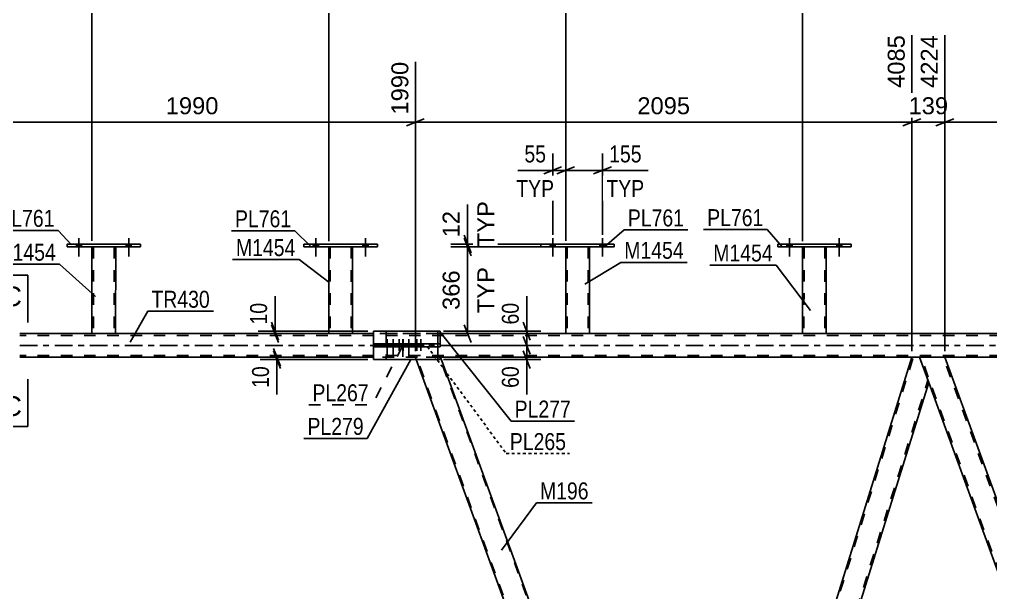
# Model space of a CAD drawing. Header units: millimetres. Extents: x 0 to 841, y 0 to 594.
# Drawn here: x 82.9 to 246.9, y 384.8 to 481.7 of the extents above; entities that cross this region are included whole.
import ezdxf

# ---------------------------------------------------------------- set-up
doc = ezdxf.new("R2010")
doc.units = ezdxf.units.MM
for name, pattern in [('DXK_LINE_DOT2', [3.9198, 1.9599, -1.9599]), ('DXK_LINE_DOT3', [5.9187, 2.979, -0.9799, 0.9799, -0.9799]), ('DXK_LINE_DOT4', [0.9408, 0.4704, -0.4704])]:
    doc.linetypes.add(name, pattern=pattern)
doc.styles.add('Arial', font='ARIAL.TTF', dxfattribs={"height": 0.2})
doc.styles.add('Arial Narrow', font='ARIALN.TTF', dxfattribs={"height": 0.2})

# ---------------------------------------------------------------- blocks, each defined once
blk = doc.blocks.new('Part-317311729-2565 - 2401')
at = {"color": 7, "linetype": 'DXK_LINE_DOT2'}
for p, q in [((144.81, 429), (144.81, 424.2)), ((153.5, 429), (144.81, 429)), ((153.92, 428.6), (153.92, 424.2)), ((144.81, 424.2), (153.92, 424.2))]:
    blk.add_line(p, q, dxfattribs=at)
at = {"color": 2, "linetype": 'Continuous'}
for q in [(153.5, 429), (153.92, 428.6)]:
    blk.add_line((153.92, 429), q, dxfattribs=at)
blk = doc.blocks.new('Bolt-317311729-2441 - 2401')
at = {"linetype": 'Continuous'}
for points in [[(92.48, 443.24), (93.36, 443.24), (93.36, 443.72), (92.48, 443.72)], [(100.88, 443.24), (101.76, 443.24), (101.76, 443.72), (100.88, 443.72)]]:
    blk.add_hatch(color=1, dxfattribs=at).paths.add_polyline_path(points)
at = {"color": 1, "linetype": 'Continuous'}
for p, q in [((92.92, 444.72), (92.92, 441.6)), ((101.32, 444.72), (101.32, 441.6)), ((92.48, 443.72), (92.48, 443.24)), ((93.36, 443.72), (93.36, 443.24)), ((100.88, 443.72), (100.88, 443.24)), ((101.76, 443.72), (101.76, 443.24))]:
    blk.add_line(p, q, dxfattribs=at)
blk = doc.blocks.new('Part-317311729-2575 - 2401')
at = {"color": 2, "linetype": 'Continuous'}
for p, q in [((215.12, 443.24), (215.11, 428.6)), ((219.12, 443.24), (219.11, 428.6)), ((215.15, 428.6), (215.11, 428.6)), ((215.26, 428.6), (215.15, 428.6)), ((215.41, 428.6), (215.26, 428.6)), ((218.82, 428.6), (215.41, 428.6)), ((218.97, 428.6), (218.82, 428.6)), ((219.08, 428.6), (218.97, 428.6)), ((219.11, 428.6), (219.08, 428.6))]:
    blk.add_line(p, q, dxfattribs=at)
at = {"color": 7, "linetype": 'DXK_LINE_DOT2'}
for p, q in [((215.12, 443.25), (215.12, 443.25)), ((215.12, 443.25), (215.12, 443.24)), ((215.12, 443.24), (215.12, 443.25)), ((215.16, 443.25), (215.12, 443.25)), ((215.12, 443.25), (215.16, 443.25)), ((215.26, 443.25), (215.16, 443.25)), ((215.16, 443.25), (215.26, 443.25)), ((215.38, 443.25), (215.26, 443.25)), ((215.26, 443.25), (215.42, 443.25)), ((215.36, 443.25), (215.35, 428.6)), ((215.36, 443.25), (215.36, 443.25)), ((215.38, 443.25), (215.36, 443.25)), ((215.36, 443.25), (215.38, 443.25)), ((218.82, 443.24), (215.38, 443.25)), ((215.43, 443.25), (215.38, 443.25)), ((215.38, 443.25), (215.43, 443.25)), ((218.82, 443.24), (215.42, 443.25)), ((218.73, 443.24), (215.43, 443.25)), ((215.43, 443.25), (215.51, 443.25)), ((218.81, 443.24), (215.51, 443.25)), ((218.81, 443.24), (218.73, 443.24)), ((218.86, 443.24), (218.81, 443.24)), ((218.81, 443.24), (218.86, 443.24)), ((218.82, 443.24), (218.98, 443.24)), ((218.98, 443.24), (218.82, 443.24)), ((218.88, 443.24), (218.86, 443.24)), ((218.86, 443.24), (218.88, 443.24)), ((218.88, 443.24), (218.87, 428.6)), ((218.88, 443.24), (218.88, 443.24)), ((218.98, 443.24), (219.08, 443.24)), ((219.08, 443.24), (218.98, 443.24)), ((219.08, 443.24), (219.12, 443.24)), ((219.12, 443.24), (219.08, 443.24)), ((219.12, 443.24), (219.12, 443.24)), ((219.12, 443.24), (219.12, 443.24)), ((219.12, 443.24), (219.12, 443.24)), ((215.11, 428.6), (215.15, 428.6)), ((215.15, 428.6), (215.26, 428.6)), ((215.26, 428.6), (215.41, 428.6)), ((215.37, 428.6), (215.35, 428.6)), ((215.35, 428.6), (215.37, 428.6)), ((215.43, 428.6), (215.37, 428.6)), ((215.37, 428.6), (215.41, 428.6)), ((218.87, 428.6), (215.41, 428.6)), ((215.41, 428.6), (215.43, 428.6)), ((218.73, 428.6), (215.43, 428.6)), ((215.43, 428.6), (215.5, 428.6)), ((218.86, 428.6), (215.5, 428.6)), ((218.8, 428.6), (218.73, 428.6)), ((218.86, 428.6), (218.8, 428.6)), ((218.87, 428.6), (218.86, 428.6)), ((218.86, 428.6), (218.87, 428.6)), ((218.87, 428.6), (218.97, 428.6)), ((218.97, 428.6), (219.08, 428.6)), ((219.08, 428.6), (219.11, 428.6))]:
    blk.add_line(p, q, dxfattribs=at)
blk = doc.blocks.new('Bolt-317311729-2442 - 2401')
at = {"linetype": 'Continuous'}
for points in [[(92.48, 443.24), (93.36, 443.24), (93.36, 443.72), (92.48, 443.72)], [(100.88, 443.24), (101.76, 443.24), (101.76, 443.72), (100.88, 443.72)]]:
    blk.add_hatch(color=1, dxfattribs=at).paths.add_polyline_path(points)
at = {"color": 1, "linetype": 'Continuous'}
for p, q in [((92.92, 444.72), (92.92, 441.6)), ((101.32, 444.72), (101.32, 441.6)), ((92.48, 443.72), (92.48, 443.24)), ((93.36, 443.72), (93.36, 443.24)), ((100.88, 443.72), (100.88, 443.24)), ((101.76, 443.72), (101.76, 443.24))]:
    blk.add_line(p, q, dxfattribs=at)
blk = doc.blocks.new('Bolt-317311729-2443 - 2401')
at = {"linetype": 'Continuous'}
for points in [[(132.48, 443.24), (133.36, 443.24), (133.36, 443.72), (132.48, 443.72)], [(140.88, 443.24), (141.76, 443.24), (141.76, 443.72), (140.88, 443.72)]]:
    blk.add_hatch(color=1, dxfattribs=at).paths.add_polyline_path(points)
at = {"color": 1, "linetype": 'Continuous'}
for p, q in [((132.92, 444.72), (132.92, 441.6)), ((141.32, 444.72), (141.32, 441.6)), ((132.48, 443.72), (132.48, 443.24)), ((133.36, 443.72), (133.36, 443.24)), ((140.88, 443.72), (140.88, 443.24)), ((141.76, 443.72), (141.76, 443.24))]:
    blk.add_line(p, q, dxfattribs=at)
blk = doc.blocks.new('Bolt-317311729-2444 - 2401')
at = {"linetype": 'Continuous'}
for points in [[(132.48, 443.24), (133.36, 443.24), (133.36, 443.72), (132.48, 443.72)], [(140.88, 443.24), (141.76, 443.24), (141.76, 443.72), (140.88, 443.72)]]:
    blk.add_hatch(color=1, dxfattribs=at).paths.add_polyline_path(points)
at = {"color": 1, "linetype": 'Continuous'}
for p, q in [((132.92, 444.72), (132.92, 441.6)), ((141.32, 444.72), (141.32, 441.6)), ((132.48, 443.72), (132.48, 443.24)), ((133.36, 443.72), (133.36, 443.24)), ((140.88, 443.72), (140.88, 443.24)), ((141.76, 443.72), (141.76, 443.24))]:
    blk.add_line(p, q, dxfattribs=at)
blk = doc.blocks.new('Bolt-317311729-2445 - 2401')
at = {"linetype": 'Continuous'}
for points in [[(172.48, 443.24), (173.36, 443.24), (173.36, 443.72), (172.48, 443.72)], [(180.88, 443.24), (181.76, 443.24), (181.76, 443.72), (180.88, 443.72)]]:
    blk.add_hatch(color=1, dxfattribs=at).paths.add_polyline_path(points)
at = {"color": 1, "linetype": 'Continuous'}
for p, q in [((172.92, 444.72), (172.92, 441.6)), ((181.32, 444.72), (181.32, 441.6)), ((172.48, 443.72), (172.48, 443.24)), ((173.36, 443.72), (173.36, 443.24)), ((180.88, 443.72), (180.88, 443.24)), ((181.76, 443.72), (181.76, 443.24))]:
    blk.add_line(p, q, dxfattribs=at)
blk = doc.blocks.new('Bolt-317311729-2446 - 2401')
at = {"linetype": 'Continuous'}
for points in [[(172.48, 443.24), (173.36, 443.24), (173.36, 443.72), (172.48, 443.72)], [(180.88, 443.24), (181.76, 443.24), (181.76, 443.72), (180.88, 443.72)]]:
    blk.add_hatch(color=1, dxfattribs=at).paths.add_polyline_path(points)
at = {"color": 1, "linetype": 'Continuous'}
for p, q in [((172.92, 444.72), (172.92, 441.6)), ((181.32, 444.72), (181.32, 441.6)), ((172.48, 443.72), (172.48, 443.24)), ((173.36, 443.72), (173.36, 443.24)), ((180.88, 443.72), (180.88, 443.24)), ((181.76, 443.72), (181.76, 443.24))]:
    blk.add_line(p, q, dxfattribs=at)
blk = doc.blocks.new('Bolt-317311729-2447 - 2401')
at = {"color": 1, "linetype": 'DXK_LINE_DOT2'}
for p, q in [((146.65, 426.84), (146.65, 426.36)), ((147.01, 427.64), (147.01, 424.64)), ((147.33, 426.84), (147.33, 426.36)), ((147.37, 426.84), (147.37, 426.36)), ((147.69, 427.64), (147.69, 424.64)), ((148.05, 426.84), (148.05, 426.36)), ((149.61, 426.84), (149.61, 426.36)), ((149.97, 427.64), (149.97, 424.64)), ((150.29, 426.84), (150.29, 426.36)), ((150.33, 426.84), (150.33, 426.36)), ((150.65, 427.64), (150.65, 424.64)), ((151.01, 426.84), (151.01, 426.36))]:
    blk.add_line(p, q, dxfattribs=at)
blk = doc.blocks.new('Bolt-317311729-2448 - 2401')
at = {"linetype": 'Continuous'}
for points in [[(145.32, 426.84), (144.6, 426.84), (144.6, 426.36), (145.32, 426.36)], [(146.33, 426.84), (145.61, 426.84), (145.61, 426.36), (146.33, 426.36)], [(147.97, 426.84), (147.25, 426.84), (147.25, 426.36), (147.97, 426.36)], [(148.98, 426.84), (148.26, 426.84), (148.26, 426.36), (148.98, 426.36)]]:
    blk.add_hatch(color=1, dxfattribs=at).paths.add_polyline_path(points)
at = {"color": 1, "linetype": 'Continuous'}
for p, q in [((144.6, 426.84), (144.6, 426.36)), ((144.96, 427.64), (144.96, 424.64)), ((145.32, 426.84), (145.32, 426.36)), ((145.61, 426.84), (145.61, 426.36)), ((145.97, 427.64), (145.97, 424.64)), ((146.33, 426.84), (146.33, 426.36)), ((147.25, 426.84), (147.25, 426.36)), ((147.61, 427.64), (147.61, 424.64)), ((147.97, 426.84), (147.97, 426.36)), ((148.26, 426.84), (148.26, 426.36)), ((148.62, 427.64), (148.62, 424.64)), ((148.98, 426.84), (148.98, 426.36))]:
    blk.add_line(p, q, dxfattribs=at)
blk = doc.blocks.new('Bolt-317311729-2449 - 2401')
at = {"linetype": 'Continuous'}
for points in [[(212.48, 443.24), (213.36, 443.24), (213.36, 443.72), (212.48, 443.72)], [(220.88, 443.24), (221.76, 443.24), (221.76, 443.72), (220.88, 443.72)]]:
    blk.add_hatch(color=1, dxfattribs=at).paths.add_polyline_path(points)
at = {"color": 1, "linetype": 'Continuous'}
for p, q in [((212.92, 444.72), (212.92, 441.6)), ((221.32, 444.72), (221.32, 441.6)), ((212.48, 443.72), (212.48, 443.24)), ((213.36, 443.72), (213.36, 443.24)), ((220.88, 443.72), (220.88, 443.24)), ((221.76, 443.72), (221.76, 443.24))]:
    blk.add_line(p, q, dxfattribs=at)
blk = doc.blocks.new('Bolt-317311729-2450 - 2401')
at = {"linetype": 'Continuous'}
for points in [[(212.48, 443.24), (213.36, 443.24), (213.36, 443.72), (212.48, 443.72)], [(220.88, 443.24), (221.76, 443.24), (221.76, 443.72), (220.88, 443.72)]]:
    blk.add_hatch(color=1, dxfattribs=at).paths.add_polyline_path(points)
at = {"color": 1, "linetype": 'Continuous'}
for p, q in [((212.92, 444.72), (212.92, 441.6)), ((221.32, 444.72), (221.32, 441.6)), ((212.48, 443.72), (212.48, 443.24)), ((213.36, 443.72), (213.36, 443.24)), ((220.88, 443.72), (220.88, 443.24)), ((221.76, 443.72), (221.76, 443.24))]:
    blk.add_line(p, q, dxfattribs=at)
blk = doc.blocks.new('Part-317311729-2520 - 2401')
at = {"color": 2, "linetype": 'Continuous'}
for p, q in [((95.11, 428.6), (82.92, 428.6)), ((135.11, 428.6), (99.11, 428.6)), ((142.68, 428.6), (139.11, 428.6)), ((175.12, 428.6), (153.5, 428.6)), ((215.11, 428.6), (179.12, 428.6)), ((255.11, 428.6), (219.11, 428.6)), ((142.68, 424.6), (82.92, 424.6)), ((233.56, 424.6), (154, 424.6)), ((318.7, 424.6), (239.14, 424.6))]:
    blk.add_line(p, q, dxfattribs=at)
at = {"color": 7, "linetype": 'DXK_LINE_DOT2'}
for p, q in [((718.99, 428.28), (82.92, 428.28)), ((99.11, 428.6), (95.11, 428.6)), ((718.99, 428.6), (135.11, 428.6)), ((139.11, 428.6), (135.11, 428.6)), ((153.5, 428.6), (142.68, 428.6)), ((179.12, 428.6), (175.12, 428.6)), ((219.11, 428.6), (215.11, 428.6)), ((718.99, 424.92), (82.92, 424.92)), ((154, 424.6), (142.68, 424.6)), ((239.14, 424.6), (233.56, 424.6))]:
    blk.add_line(p, q, dxfattribs=at)
at = {"color": 7, "linetype": 'DXK_LINE_DOT3'}
blk.add_line((82.92, 426.6), (728.79, 426.6), dxfattribs=at)
blk = doc.blocks.new('Part-317311729-2525 - 2401')
at = {"color": 2, "linetype": 'Continuous'}
for p, q in [((90.92, 443.24), (90.92, 443.72)), ((103.32, 443.72), (90.92, 443.72)), ((103.32, 443.24), (90.92, 443.24)), ((103.32, 443.24), (103.32, 443.72))]:
    blk.add_line(p, q, dxfattribs=at)
blk = doc.blocks.new('Part-317311729-2540 - 2401')
at = {"color": 2, "linetype": 'Continuous'}
for p, q in [((95.12, 443.24), (95.11, 428.6)), ((99.12, 443.24), (99.11, 428.6)), ((95.15, 428.6), (95.11, 428.6)), ((95.25, 428.6), (95.15, 428.6)), ((95.41, 428.6), (95.25, 428.6)), ((98.82, 428.6), (95.41, 428.6)), ((98.97, 428.6), (98.82, 428.6)), ((99.08, 428.6), (98.97, 428.6)), ((99.11, 428.6), (99.08, 428.6))]:
    blk.add_line(p, q, dxfattribs=at)
at = {"color": 7, "linetype": 'DXK_LINE_DOT2'}
for p, q in [((95.12, 443.25), (95.12, 443.25)), ((95.12, 443.25), (95.12, 443.24)), ((95.12, 443.24), (95.12, 443.25)), ((95.15, 443.25), (95.12, 443.25)), ((95.12, 443.25), (95.15, 443.25)), ((95.26, 443.25), (95.15, 443.25)), ((95.15, 443.25), (95.26, 443.25)), ((95.38, 443.25), (95.26, 443.25)), ((95.26, 443.25), (95.41, 443.25)), ((95.36, 443.25), (95.35, 428.6)), ((95.36, 443.25), (95.36, 443.25)), ((95.38, 443.25), (95.36, 443.25)), ((95.36, 443.25), (95.38, 443.25)), ((98.82, 443.24), (95.38, 443.25)), ((95.43, 443.25), (95.38, 443.25)), ((95.38, 443.25), (95.43, 443.25)), ((98.82, 443.24), (95.41, 443.25)), ((98.73, 443.24), (95.43, 443.25)), ((95.43, 443.25), (95.51, 443.25)), ((98.81, 443.24), (95.51, 443.25)), ((98.81, 443.24), (98.73, 443.24)), ((98.86, 443.24), (98.81, 443.24)), ((98.81, 443.24), (98.86, 443.24)), ((98.82, 443.24), (98.98, 443.24)), ((98.98, 443.24), (98.82, 443.24)), ((98.88, 443.24), (98.86, 443.24)), ((98.86, 443.24), (98.88, 443.24)), ((98.88, 443.24), (98.87, 428.6)), ((98.88, 443.24), (98.88, 443.24)), ((98.98, 443.24), (99.08, 443.24)), ((99.08, 443.24), (98.98, 443.24)), ((99.08, 443.24), (99.12, 443.24)), ((99.12, 443.24), (99.08, 443.24)), ((99.12, 443.24), (99.12, 443.24)), ((99.12, 443.24), (99.12, 443.24)), ((99.12, 443.24), (99.12, 443.24)), ((95.11, 428.6), (95.15, 428.6)), ((95.15, 428.6), (95.25, 428.6)), ((95.25, 428.6), (95.41, 428.6)), ((95.37, 428.6), (95.35, 428.6)), ((95.35, 428.6), (95.37, 428.6)), ((95.42, 428.6), (95.37, 428.6)), ((95.37, 428.6), (95.42, 428.6)), ((98.87, 428.6), (95.41, 428.6)), ((98.72, 428.6), (95.42, 428.6)), ((95.42, 428.6), (95.5, 428.6)), ((98.85, 428.6), (95.5, 428.6)), ((98.8, 428.6), (98.72, 428.6)), ((98.85, 428.6), (98.8, 428.6)), ((98.87, 428.6), (98.85, 428.6)), ((98.85, 428.6), (98.87, 428.6)), ((98.87, 428.6), (98.97, 428.6)), ((98.97, 428.6), (99.08, 428.6)), ((99.08, 428.6), (99.11, 428.6))]:
    blk.add_line(p, q, dxfattribs=at)
blk = doc.blocks.new('Part-317311729-2545 - 2401')
at = {"color": 2, "linetype": 'Continuous'}
for p, q in [((130.92, 443.24), (130.92, 443.72)), ((143.32, 443.72), (130.92, 443.72)), ((143.32, 443.24), (130.92, 443.24)), ((143.32, 443.24), (143.32, 443.72))]:
    blk.add_line(p, q, dxfattribs=at)
blk = doc.blocks.new('Part-317311729-2550 - 2401')
at = {"color": 2, "linetype": 'Continuous'}
for p, q in [((135.12, 443.24), (135.11, 428.6)), ((139.12, 443.24), (139.11, 428.6)), ((135.15, 428.6), (135.11, 428.6)), ((135.25, 428.6), (135.15, 428.6)), ((135.41, 428.6), (135.25, 428.6)), ((138.82, 428.6), (135.41, 428.6)), ((138.97, 428.6), (138.82, 428.6)), ((139.08, 428.6), (138.97, 428.6)), ((139.11, 428.6), (139.08, 428.6))]:
    blk.add_line(p, q, dxfattribs=at)
at = {"color": 7, "linetype": 'DXK_LINE_DOT2'}
for p, q in [((135.12, 443.25), (135.12, 443.25)), ((135.12, 443.25), (135.12, 443.24)), ((135.12, 443.24), (135.12, 443.25)), ((135.15, 443.25), (135.12, 443.25)), ((135.12, 443.25), (135.15, 443.25)), ((135.26, 443.25), (135.15, 443.25)), ((135.15, 443.25), (135.26, 443.25)), ((135.38, 443.25), (135.26, 443.25)), ((135.26, 443.25), (135.41, 443.25)), ((135.36, 443.25), (135.35, 428.6)), ((135.36, 443.25), (135.36, 443.25)), ((135.38, 443.25), (135.36, 443.25)), ((135.36, 443.25), (135.38, 443.25)), ((138.82, 443.24), (135.38, 443.25)), ((135.43, 443.25), (135.38, 443.25)), ((135.38, 443.25), (135.43, 443.25)), ((138.82, 443.24), (135.41, 443.25)), ((138.73, 443.24), (135.43, 443.25)), ((135.43, 443.25), (135.51, 443.25)), ((138.81, 443.24), (135.51, 443.25)), ((138.81, 443.24), (138.73, 443.24)), ((138.86, 443.24), (138.81, 443.24)), ((138.81, 443.24), (138.86, 443.24)), ((138.82, 443.24), (138.98, 443.24)), ((138.98, 443.24), (138.82, 443.24)), ((138.88, 443.24), (138.86, 443.24)), ((138.86, 443.24), (138.88, 443.24)), ((138.88, 443.24), (138.87, 428.6)), ((138.88, 443.24), (138.88, 443.24)), ((138.98, 443.24), (139.08, 443.24)), ((139.08, 443.24), (138.98, 443.24)), ((139.08, 443.24), (139.12, 443.24)), ((139.12, 443.24), (139.08, 443.24)), ((139.12, 443.24), (139.12, 443.24)), ((139.12, 443.24), (139.12, 443.24)), ((139.12, 443.24), (139.12, 443.24)), ((135.11, 428.6), (135.15, 428.6)), ((135.15, 428.6), (135.25, 428.6)), ((135.25, 428.6), (135.41, 428.6)), ((135.37, 428.6), (135.35, 428.6)), ((135.35, 428.6), (135.37, 428.6)), ((135.42, 428.6), (135.37, 428.6)), ((135.37, 428.6), (135.41, 428.6)), ((138.87, 428.6), (135.41, 428.6)), ((135.41, 428.6), (135.42, 428.6)), ((138.72, 428.6), (135.42, 428.6)), ((135.42, 428.6), (135.5, 428.6)), ((138.8, 428.6), (135.5, 428.6)), ((138.8, 428.6), (138.72, 428.6)), ((138.85, 428.6), (138.8, 428.6)), ((138.8, 428.6), (138.85, 428.6)), ((138.87, 428.6), (138.85, 428.6)), ((138.85, 428.6), (138.87, 428.6)), ((138.87, 428.6), (138.97, 428.6)), ((138.97, 428.6), (139.08, 428.6)), ((139.08, 428.6), (139.11, 428.6))]:
    blk.add_line(p, q, dxfattribs=at)
blk = doc.blocks.new('Part-317311729-2555 - 2401')
at = {"color": 2, "linetype": 'Continuous'}
for p, q in [((170.92, 443.24), (170.92, 443.72)), ((183.32, 443.72), (170.92, 443.72)), ((183.32, 443.24), (170.92, 443.24)), ((183.32, 443.24), (183.32, 443.72))]:
    blk.add_line(p, q, dxfattribs=at)
blk = doc.blocks.new('Part-317311729-2560 - 2401')
at = {"color": 7, "linetype": 'DXK_LINE_DOT2'}
for p, q in [((175.12, 443.25), (175.12, 443.25)), ((175.12, 443.25), (175.12, 443.24)), ((175.12, 443.24), (175.12, 443.25)), ((175.16, 443.25), (175.12, 443.25)), ((175.12, 443.25), (175.16, 443.25)), ((175.26, 443.25), (175.16, 443.25)), ((175.16, 443.25), (175.26, 443.25)), ((175.38, 443.25), (175.26, 443.25)), ((175.26, 443.25), (175.42, 443.25)), ((175.36, 443.25), (175.36, 443.25)), ((175.36, 443.25), (175.36, 428.6)), ((175.38, 443.25), (175.36, 443.25)), ((175.36, 443.25), (175.38, 443.25)), ((178.82, 443.24), (175.38, 443.25)), ((175.43, 443.25), (175.38, 443.25)), ((175.38, 443.25), (175.43, 443.25)), ((178.82, 443.24), (175.42, 443.25)), ((178.73, 443.24), (175.43, 443.25)), ((175.43, 443.25), (175.51, 443.25)), ((178.81, 443.24), (175.51, 443.25)), ((178.81, 443.24), (178.73, 443.24)), ((178.86, 443.24), (178.81, 443.24)), ((178.81, 443.24), (178.86, 443.24)), ((178.82, 443.24), (178.98, 443.24)), ((178.98, 443.24), (178.82, 443.24)), ((178.88, 443.24), (178.86, 443.24)), ((178.86, 443.24), (178.88, 443.24)), ((178.88, 443.24), (178.88, 443.24)), ((178.88, 443.24), (178.88, 428.6)), ((178.98, 443.24), (179.08, 443.24)), ((179.08, 443.24), (178.98, 443.24)), ((179.08, 443.24), (179.12, 443.24)), ((179.12, 443.24), (179.08, 443.24)), ((179.12, 443.24), (179.12, 443.24)), ((179.12, 443.24), (179.12, 443.24)), ((179.12, 443.24), (179.12, 443.24)), ((175.12, 428.6), (175.15, 428.6)), ((175.15, 428.6), (175.26, 428.6)), ((175.26, 428.6), (175.41, 428.6)), ((175.37, 428.6), (175.36, 428.6)), ((175.36, 428.6), (175.37, 428.6)), ((175.43, 428.6), (175.37, 428.6)), ((175.37, 428.6), (175.41, 428.6)), ((178.82, 428.6), (175.41, 428.6)), ((175.41, 428.6), (175.43, 428.6)), ((178.73, 428.6), (175.43, 428.6)), ((175.43, 428.6), (175.5, 428.6)), ((178.86, 428.6), (175.5, 428.6)), ((178.8, 428.6), (178.73, 428.6)), ((178.86, 428.6), (178.8, 428.6)), ((178.82, 428.6), (178.97, 428.6)), ((178.88, 428.6), (178.86, 428.6)), ((178.86, 428.6), (178.88, 428.6)), ((178.97, 428.6), (179.08, 428.6)), ((179.08, 428.6), (179.12, 428.6))]:
    blk.add_line(p, q, dxfattribs=at)
at = {"color": 2, "linetype": 'Continuous'}
for p, q in [((175.12, 443.24), (175.12, 428.6)), ((179.12, 443.24), (179.12, 428.6)), ((175.15, 428.6), (175.12, 428.6)), ((175.26, 428.6), (175.15, 428.6)), ((175.41, 428.6), (175.26, 428.6)), ((178.82, 428.6), (175.41, 428.6)), ((178.97, 428.6), (178.82, 428.6)), ((179.08, 428.6), (178.97, 428.6)), ((179.12, 428.6), (179.08, 428.6))]:
    blk.add_line(p, q, dxfattribs=at)
blk = doc.blocks.new('Part-317311729-2570 - 2401')
at = {"color": 2, "linetype": 'Continuous'}
for p, q in [((210.92, 443.24), (210.92, 443.72)), ((223.32, 443.72), (210.92, 443.72)), ((223.32, 443.24), (210.92, 443.24)), ((223.32, 443.24), (223.32, 443.72))]:
    blk.add_line(p, q, dxfattribs=at)
blk = doc.blocks.new('Part-317311729-2610 - 2401')
at = {"color": 2, "linetype": 'Continuous'}
for p, q in [((153.5, 429), (142.68, 429)), ((142.68, 429), (142.68, 426.84)), ((153.5, 429), (153.5, 424.2)), ((142.68, 424.2), (142.68, 426.36)), ((153.5, 424.2), (142.68, 424.2))]:
    blk.add_line(p, q, dxfattribs=at)
at = {"color": 7, "linetype": 'DXK_LINE_DOT2'}
blk.add_line((142.68, 426.84), (142.68, 426.36), dxfattribs=at)
blk = doc.blocks.new('Part-317311729-2914 - 2401')
at = {"color": 7, "linetype": 'DXK_LINE_DOT2'}
for p, q in [((153.5, 424.6), (149.74, 424.6)), ((149.74, 424.6), (149.89, 424.2)), ((194.04, 303.38), (149.91, 424.6)), ((149.91, 424.6), (149.93, 424.6)), ((149.93, 424.6), (149.96, 424.6)), ((197.95, 303.38), (153.83, 424.6))]:
    blk.add_line(p, q, dxfattribs=at)
at = {"color": 2, "linetype": 'Continuous'}
for p, q in [((193.86, 303.38), (149.89, 424.2)), ((154, 424.6), (153.5, 424.6)), ((196.88, 306.81), (154, 424.6))]:
    blk.add_line(p, q, dxfattribs=at)
blk = doc.blocks.new('Part-317311729-2924 - 2401')
at = {"color": 7, "linetype": 'DXK_LINE_DOT2'}
for p, q in [((153.92, 426.84), (144.81, 426.84)), ((144.81, 426.84), (144.81, 426.36)), ((151.11, 426.84), (151.11, 426.36)), ((153.92, 426.84), (153.92, 426.36)), ((153.92, 426.36), (144.81, 426.36))]:
    blk.add_line(p, q, dxfattribs=at)
blk = doc.blocks.new('Part-317311729-2859 - 2401')
at = {"color": 2, "linetype": 'Continuous'}
for p, q in [((196.86, 306.85), (233.56, 424.6)), ((234.88, 424.6), (233.56, 424.6)), ((236.43, 420.35), (234.88, 424.6)), ((199.97, 303.38), (236.43, 420.35))]:
    blk.add_line(p, q, dxfattribs=at)
at = {"color": 7, "linetype": 'DXK_LINE_DOT2'}
for p, q in [((196.99, 306.48), (233.81, 424.6)), ((199.72, 303.38), (236.29, 420.73))]:
    blk.add_line(p, q, dxfattribs=at)
blk = doc.blocks.new('Part-317311729-2899 - 2401')
at = {"color": 2, "linetype": 'Continuous'}
for p, q in [((239.14, 424.6), (234.88, 424.6)), ((239.14, 424.6), (281.5, 308.2)), ((277.25, 308.2), (236.43, 420.35))]:
    blk.add_line(p, q, dxfattribs=at)
at = {"color": 7, "linetype": 'DXK_LINE_DOT2'}
for p, q in [((234.88, 424.6), (236.43, 420.35)), ((279.25, 303.38), (235.13, 424.6)), ((235.13, 424.6), (235.15, 424.6)), ((283, 303.38), (238.88, 424.6))]:
    blk.add_line(p, q, dxfattribs=at)
blk = doc.blocks.new('Part-317311729-2934 - 2401')
at = {"color": 2, "linetype": 'Continuous'}
for p, q in [((148.31, 426.84), (142.68, 426.84)), ((142.68, 426.84), (142.68, 426.36)), ((153.5, 426.84), (148.31, 426.84)), ((148.31, 426.84), (148.31, 426.36)), ((153.5, 426.84), (153.5, 426.36)), ((148.31, 426.36), (142.68, 426.36)), ((153.5, 426.36), (148.31, 426.36))]:
    blk.add_line(p, q, dxfattribs=at)
blk = doc.blocks.new('StraightDimension-317311729-3416 - 2401')
at = {"color": 7, "linetype": 'Continuous'}
for p, q in [((215.12, 444.23), (215.12, 495.6)), ((255.12, 444.22), (255.12, 495.6)), ((216.62, 486.01), (213.62, 484.81)), ((253.62, 484.81), (256.62, 486.01)), ((215.12, 485.41), (255.12, 485.41))]:
    blk.add_line(p, q, dxfattribs=at)
at = {"color": 0, "linetype": 'Continuous'}
blk.add_wipeout([(254.52, 496.2), (250.32, 496.2), (250.32, 486.11), (254.52, 486.11)], dxfattribs=at)
at = {"color": 0}
blk.add_wipeout([(240.17, 486.16), (240.17, 490.36), (230.07, 490.36), (230.07, 486.16)], dxfattribs=at)
at = {"color": 3, "linetype": 'Continuous', "style": 'Arial'}
blk.add_text('4624', height=2.865, rotation=90.0002, dxfattribs=at).set_placement((253.92, 486.71))
at = {"color": 3, "style": 'Arial'}
blk.add_text('1000', height=2.865, dxfattribs=at).set_placement((230.67, 486.76))
blk = doc.blocks.new('StraightDimension-317311729-3527 - 2401')
at = {"color": 7, "linetype": 'Continuous'}
for p, q in [((149.74, 425.6), (149.74, 474.49)), ((74.3, 429.6), (74.3, 467.82)), ((75.8, 464.9), (72.8, 463.7)), ((74.3, 464.3), (149.74, 464.3)), ((148.24, 463.7), (151.24, 464.9))]:
    blk.add_line(p, q, dxfattribs=at)
at = {"color": 0, "linetype": 'Continuous'}
for points in [[(149.14, 475.09), (144.94, 475.09), (144.94, 465), (149.14, 465)], [(73.7, 468.42), (69.5, 468.42), (69.5, 465), (73.7, 465)]]:
    blk.add_wipeout(points, dxfattribs=at)
at = {"color": 0}
blk.add_wipeout([(117.07, 465.05), (117.07, 469.25), (106.97, 469.25), (106.97, 465.05)], dxfattribs=at)
at = {"color": 3, "linetype": 'Continuous', "style": 'Arial'}
for s, height, p in [('1990', 2.865, (148.54, 465.6)), ('0', 2.87, (73.1, 465.6))]:
    blk.add_text(s, height=height, rotation=90.0002, dxfattribs=at).set_placement(p)
at = {"color": 3, "style": 'Arial'}
blk.add_text('1990', height=2.865, dxfattribs=at).set_placement((107.57, 465.65))
blk = doc.blocks.new('StraightDimension-317311729-3400 - 2401')
at = {"color": 7, "linetype": 'Continuous'}
for p, q in [((135.12, 444.23), (135.12, 495.6)), ((175.12, 444.25), (175.12, 495.6)), ((136.62, 486.01), (133.62, 484.81)), ((173.62, 484.81), (176.62, 486.01)), ((135.12, 485.41), (175.12, 485.41))]:
    blk.add_line(p, q, dxfattribs=at)
at = {"color": 0, "linetype": 'Continuous'}
blk.add_wipeout([(174.52, 496.2), (170.32, 496.2), (170.32, 486.11), (174.52, 486.11)], dxfattribs=at)
at = {"color": 0}
blk.add_wipeout([(160.17, 486.16), (160.17, 490.36), (150.07, 490.36), (150.07, 486.16)], dxfattribs=at)
at = {"color": 3, "linetype": 'Continuous', "style": 'Arial'}
blk.add_text('2624', height=2.865, rotation=90.0002, dxfattribs=at).set_placement((173.92, 486.71))
at = {"color": 3, "style": 'Arial'}
blk.add_text('1000', height=2.865, dxfattribs=at).set_placement((150.67, 486.76))
blk = doc.blocks.new('StraightDimension-317311729-3408 - 2401')
at = {"color": 7, "linetype": 'Continuous'}
for p, q in [((175.12, 444.25), (175.12, 495.6)), ((215.12, 444.23), (215.12, 495.6)), ((176.62, 486.01), (173.62, 484.81)), ((213.62, 484.81), (216.62, 486.01)), ((175.12, 485.41), (215.12, 485.41))]:
    blk.add_line(p, q, dxfattribs=at)
at = {"color": 0, "linetype": 'Continuous'}
blk.add_wipeout([(214.52, 496.2), (210.32, 496.2), (210.32, 486.11), (214.52, 486.11)], dxfattribs=at)
at = {"color": 0}
blk.add_wipeout([(200.17, 486.16), (200.17, 490.36), (190.07, 490.36), (190.07, 486.16)], dxfattribs=at)
at = {"color": 3, "linetype": 'Continuous', "style": 'Arial'}
blk.add_text('3624', height=2.865, rotation=90.0002, dxfattribs=at).set_placement((213.92, 486.71))
at = {"color": 3, "style": 'Arial'}
blk.add_text('1000', height=2.865, dxfattribs=at).set_placement((190.67, 486.76))
blk = doc.blocks.new('StraightDimension-317311729-3533 - 2401')
at = {"color": 7, "linetype": 'Continuous'}
for p, q in [((233.56, 425.6), (233.56, 478.99)), ((149.74, 425.6), (149.74, 474.49)), ((151.24, 464.9), (148.24, 463.7)), ((149.74, 464.3), (233.56, 464.3)), ((232.06, 463.7), (235.06, 464.9))]:
    blk.add_line(p, q, dxfattribs=at)
at = {"color": 0, "linetype": 'Continuous'}
blk.add_wipeout([(232.96, 479.59), (228.76, 479.59), (228.76, 469.5), (232.96, 469.5)], dxfattribs=at)
at = {"color": 0}
blk.add_wipeout([(196.7, 465.05), (196.7, 469.25), (186.61, 469.25), (186.61, 465.05)], dxfattribs=at)
at = {"color": 3, "linetype": 'Continuous', "style": 'Arial'}
blk.add_text('4085', height=2.865, rotation=90.0002, dxfattribs=at).set_placement((232.36, 470.1))
at = {"color": 3, "style": 'Arial'}
blk.add_text('2095', height=2.865, dxfattribs=at).set_placement((187.21, 465.65))
blk = doc.blocks.new('StraightDimension-317311729-3392 - 2401')
at = {"color": 7, "linetype": 'Continuous'}
for p, q in [((135.12, 444.23), (135.12, 495.6)), ((95.12, 444.25), (95.12, 493.38)), ((96.62, 486.01), (93.62, 484.81)), ((133.62, 484.81), (136.62, 486.01)), ((95.12, 485.41), (135.12, 485.41))]:
    blk.add_line(p, q, dxfattribs=at)
at = {"color": 0, "linetype": 'Continuous'}
blk.add_wipeout([(134.52, 496.2), (130.32, 496.2), (130.32, 486.11), (134.52, 486.11)], dxfattribs=at)
at = {"color": 0}
blk.add_wipeout([(120.16, 486.16), (120.16, 490.36), (110.07, 490.36), (110.07, 486.16)], dxfattribs=at)
at = {"color": 3, "linetype": 'Continuous', "style": 'Arial'}
blk.add_text('1624', height=2.865, rotation=90.0002, dxfattribs=at).set_placement((133.92, 486.71))
at = {"color": 3, "style": 'Arial'}
blk.add_text('1000', height=2.865, dxfattribs=at).set_placement((110.67, 486.76))
blk = doc.blocks.new('StraightDimension-317311729-3548 - 2401')
at = {"color": 7, "linetype": 'Continuous'}
for p, q in [((233.56, 425.6), (233.56, 478.99)), ((239.14, 425.6), (239.14, 478.99)), ((232.06, 463.7), (235.06, 464.9)), ((233.56, 464.3), (239.14, 464.3)), ((240.64, 464.9), (237.64, 463.7))]:
    blk.add_line(p, q, dxfattribs=at)
at = {"color": 0}
blk.add_wipeout([(240.28, 465.05), (240.28, 469.25), (232.41, 469.25), (232.41, 465.05)], dxfattribs=at)
at = {"color": 3, "style": 'Arial'}
blk.add_text('139', height=2.865, dxfattribs=at).set_placement((233.01, 465.65))
at = {"color": 0, "linetype": 'Continuous'}
blk.add_wipeout([(238.54, 479.59), (234.34, 479.59), (234.34, 469.5), (238.54, 469.5)], dxfattribs=at)
at = {"color": 3, "linetype": 'Continuous', "style": 'Arial'}
blk.add_text('4224', height=2.865, rotation=90.0002, dxfattribs=at).set_placement((237.94, 470.1))
blk = doc.blocks.new('StraightDimension-317311729-3824 - 2401')
at = {"color": 7, "linetype": 'Continuous'}
for p, q in [((157.95, 445.22), (159.15, 442.22)), ((159.15, 441.74), (157.95, 444.74)), ((176.12, 443.72), (155.7, 443.72)), ((176.12, 443.24), (155.7, 443.24)), ((158.55, 443.24), (158.55, 443.72))]:
    blk.add_line(p, q, dxfattribs=at)
at = {"color": 0, "linetype": 'Continuous'}
blk.add_wipeout([(163.65, 451.56), (159.45, 451.56), (159.45, 442.58), (163.65, 442.58)], dxfattribs=at)
at = {"color": 0}
blk.add_wipeout([(157.8, 449.89), (153.6, 449.89), (153.6, 444.25), (157.8, 444.25)], dxfattribs=at)
at = {"color": 7, "linetype": 'Continuous'}
blk.add_line((158.55, 443.72), (158.55, 450.42), dxfattribs=at)
blk.add_line((158.55, 443.72), (158.55, 450.42), dxfattribs=at)
at = {"color": 3, "linetype": 'Continuous', "style": 'Arial'}
blk.add_text('TYP', height=2.865, rotation=90.0002, dxfattribs=at).set_placement((163.05, 443.18))
at = {"color": 3, "style": 'Arial'}
blk.add_text('12', height=2.865, rotation=90.0002, dxfattribs=at).set_placement((157.2, 444.85))
blk = doc.blocks.new('StraightDimension-317311729-3803 - 2401')
at = {"color": 7, "linetype": 'Continuous'}
for p, q in [((175.12, 444.25), (175.12, 459.01)), ((181.32, 445.26), (181.32, 459.01)), ((173.62, 455.56), (176.62, 456.76)), ((175.12, 456.16), (181.32, 456.16)), ((182.82, 456.76), (179.82, 455.56))]:
    blk.add_line(p, q, dxfattribs=at)
at = {"color": 0}
blk.add_wipeout([(188.53, 456.91), (188.53, 461.11), (181.85, 461.11), (181.85, 456.91)], dxfattribs=at)
at = {"color": 0, "linetype": 'Continuous'}
blk.add_wipeout([(188.98, 451.06), (188.98, 455.26), (181.39, 455.26), (181.39, 451.06)], dxfattribs=at)
at = {"color": 7, "linetype": 'Continuous'}
blk.add_line((181.32, 456.16), (189.05, 456.16), dxfattribs=at)
blk.add_line((181.32, 456.16), (189.05, 456.16), dxfattribs=at)
at = {"color": 3, "style": 'Arial Narrow'}
blk.add_text('155', height=2.863, dxfattribs=at).set_placement((182.45, 457.51))
at = {"color": 3, "linetype": 'Continuous', "style": 'Arial Narrow'}
blk.add_text('TYP', height=2.863, dxfattribs=at).set_placement((181.99, 451.66))
blk = doc.blocks.new('StraightDimension-317311729-3904 - 2401')
at = {"color": 7, "linetype": 'Continuous'}
for p, q in [((167.94, 430.5), (169.14, 427.5)), ((154.5, 429), (170.94, 429)), ((169.14, 425.1), (167.94, 428.1)), ((168.54, 426.6), (168.54, 429)), ((154.5, 426.6), (170.94, 426.6))]:
    blk.add_line(p, q, dxfattribs=at)
at = {"color": 0}
blk.add_wipeout([(167.79, 434.39), (163.59, 434.39), (163.59, 429.53), (167.79, 429.53)], dxfattribs=at)
at = {"color": 7, "linetype": 'Continuous'}
blk.add_line((168.54, 429), (168.54, 434.91), dxfattribs=at)
blk.add_line((168.54, 429), (168.54, 434.91), dxfattribs=at)
at = {"color": 3, "style": 'Arial Narrow'}
blk.add_text('60', height=2.863, rotation=90.0002, dxfattribs=at).set_placement((167.19, 430.13))
blk = doc.blocks.new('StraightDimension-317311729-3858 - 2401')
at = {"color": 7, "linetype": 'Continuous'}
for p, q in [((125.76, 426.1), (126.96, 423.1)), ((126.96, 422.7), (125.76, 425.7)), ((141.68, 424.6), (123.51, 424.6)), ((141.68, 424.2), (123.51, 424.2)), ((126.36, 424.2), (126.36, 424.6))]:
    blk.add_line(p, q, dxfattribs=at)
at = {"color": 0}
blk.add_wipeout([(125.61, 423.68), (121.41, 423.68), (121.41, 418.82), (125.61, 418.82)], dxfattribs=at)
at = {"color": 7, "linetype": 'Continuous'}
blk.add_line((126.36, 424.2), (126.36, 418.3), dxfattribs=at)
blk.add_line((126.36, 424.2), (126.36, 418.3), dxfattribs=at)
at = {"color": 3, "style": 'Arial Narrow'}
blk.add_text('10', height=2.863, rotation=90.0002, dxfattribs=at).set_placement((125.01, 419.42))
blk = doc.blocks.new('StraightDimension-317311729-3796 - 2401')
at = {"color": 7, "linetype": 'Continuous'}
for p, q in [((172.92, 445.26), (172.92, 459.01)), ((175.12, 444.25), (175.12, 459.01)), ((171.42, 455.56), (174.42, 456.76)), ((172.92, 456.16), (175.12, 456.16)), ((176.62, 456.76), (173.62, 455.56))]:
    blk.add_line(p, q, dxfattribs=at)
at = {"color": 0}
blk.add_wipeout([(172.4, 456.91), (172.4, 461.11), (167.54, 461.11), (167.54, 456.91)], dxfattribs=at)
at = {"color": 0, "linetype": 'Continuous'}
blk.add_wipeout([(173.76, 451.06), (173.76, 455.26), (166.17, 455.26), (166.17, 451.06)], dxfattribs=at)
at = {"color": 7, "linetype": 'Continuous'}
blk.add_line((172.92, 456.16), (167.01, 456.16), dxfattribs=at)
blk.add_line((172.92, 456.16), (167.01, 456.16), dxfattribs=at)
at = {"color": 3, "style": 'Arial Narrow'}
blk.add_text('55', height=2.863, dxfattribs=at).set_placement((168.14, 457.51))
at = {"color": 3, "linetype": 'Continuous', "style": 'Arial Narrow'}
blk.add_text('TYP', height=2.863, dxfattribs=at).set_placement((166.77, 451.66))
blk = doc.blocks.new('StraightDimension-317311729-3386 - 2401')
at = {"color": 7, "linetype": 'Continuous'}
for p, q in [((95.12, 444.25), (95.12, 493.38)), ((74.3, 429.6), (74.3, 488.93)), ((75.8, 486.01), (72.8, 484.81)), ((93.62, 484.81), (96.62, 486.01)), ((74.3, 485.41), (95.12, 485.41))]:
    blk.add_line(p, q, dxfattribs=at)
at = {"color": 0, "linetype": 'Continuous'}
for points in [[(94.52, 493.98), (90.32, 493.98), (90.32, 486.11), (94.52, 486.11)], [(73.7, 489.53), (69.5, 489.53), (69.5, 486.11), (73.7, 486.11)]]:
    blk.add_wipeout(points, dxfattribs=at)
at = {"color": 0}
blk.add_wipeout([(88.64, 486.16), (88.64, 490.36), (80.77, 490.36), (80.77, 486.16)], dxfattribs=at)
at = {"color": 3, "linetype": 'Continuous', "style": 'Arial'}
for s, height, p in [('624', 2.865, (93.92, 486.71)), ('0', 2.87, (73.1, 486.71))]:
    blk.add_text(s, height=height, rotation=90.0002, dxfattribs=at).set_placement(p)
at = {"color": 3, "style": 'Arial'}
blk.add_text('624', height=2.865, dxfattribs=at).set_placement((81.37, 486.76))
blk = doc.blocks.new('StraightDimension-317311729-3570 - 2401')
at = {"color": 7, "linetype": 'Continuous'}
for p, q in [((239.14, 425.6), (239.14, 478.99)), ((318.7, 425.6), (318.7, 478.99)), ((240.64, 464.9), (237.64, 463.7)), ((239.14, 464.3), (318.7, 464.3)), ((317.2, 463.7), (320.2, 464.9))]:
    blk.add_line(p, q, dxfattribs=at)
at = {"color": 0, "linetype": 'Continuous'}
blk.add_wipeout([(318.09, 479.59), (313.89, 479.59), (313.89, 469.5), (318.09, 469.5)], dxfattribs=at)
at = {"color": 0}
blk.add_wipeout([(283.96, 465.05), (283.96, 469.25), (273.87, 469.25), (273.87, 465.05)], dxfattribs=at)
at = {"color": 3, "linetype": 'Continuous', "style": 'Arial'}
blk.add_text('6213', height=2.865, rotation=90.0002, dxfattribs=at).set_placement((317.5, 470.1))
at = {"color": 3, "style": 'Arial'}
blk.add_text('1989', height=2.865, dxfattribs=at).set_placement((274.47, 465.65))
blk = doc.blocks.new('StraightDimension-317311729-3811 - 2401')
at = {"color": 7, "linetype": 'Continuous'}
for p, q in [((159.15, 441.74), (157.95, 444.74)), ((176.12, 443.24), (155.7, 443.24)), ((158.55, 428.6), (158.55, 443.24)), ((157.95, 430.1), (159.15, 427.1)), ((174.12, 428.6), (155.7, 428.6))]:
    blk.add_line(p, q, dxfattribs=at)
at = {"color": 0, "linetype": 'Continuous'}
blk.add_wipeout([(163.65, 440.41), (159.45, 440.41), (159.45, 431.44), (163.65, 431.44)], dxfattribs=at)
at = {"color": 3, "linetype": 'Continuous', "style": 'Arial'}
blk.add_text('TYP', height=2.865, rotation=90.0002, dxfattribs=at).set_placement((163.05, 432.04))
at = {"color": 0}
blk.add_wipeout([(157.8, 439.86), (153.6, 439.86), (153.6, 431.99), (157.8, 431.99)], dxfattribs=at)
at = {"color": 3, "style": 'Arial'}
blk.add_text('366', height=2.865, rotation=90.0002, dxfattribs=at).set_placement((157.2, 432.59))
blk = doc.blocks.new('StraightDimension-317311729-3881 - 2401')
at = {"color": 7, "linetype": 'Continuous'}
for p, q in [((125.43, 430.5), (126.63, 427.5)), ((126.63, 427.1), (125.43, 430.1)), ((141.68, 429), (123.18, 429)), ((141.68, 428.6), (123.18, 428.6)), ((126.03, 428.6), (126.03, 429))]:
    blk.add_line(p, q, dxfattribs=at)
at = {"color": 0}
blk.add_wipeout([(125.28, 434.39), (121.08, 434.39), (121.08, 429.53), (125.28, 429.53)], dxfattribs=at)
at = {"color": 7, "linetype": 'Continuous'}
blk.add_line((126.03, 429), (126.03, 434.91), dxfattribs=at)
blk.add_line((126.03, 429), (126.03, 434.91), dxfattribs=at)
at = {"color": 3, "style": 'Arial Narrow'}
blk.add_text('10', height=2.863, rotation=90.0002, dxfattribs=at).set_placement((124.68, 430.13))
blk = doc.blocks.new('StraightDimension-317311729-3913 - 2401')
at = {"color": 7, "linetype": 'Continuous'}
for p, q in [((167.94, 428.1), (169.14, 425.1)), ((154.5, 426.6), (170.94, 426.6)), ((168.54, 424.2), (168.54, 426.6)), ((169.14, 422.7), (167.94, 425.7)), ((154.5, 424.2), (170.94, 424.2))]:
    blk.add_line(p, q, dxfattribs=at)
at = {"color": 0}
blk.add_wipeout([(167.79, 423.68), (163.59, 423.68), (163.59, 418.82), (167.79, 418.82)], dxfattribs=at)
at = {"color": 7, "linetype": 'Continuous'}
blk.add_line((168.54, 424.2), (168.54, 418.3), dxfattribs=at)
blk.add_line((168.54, 424.2), (168.54, 418.3), dxfattribs=at)
at = {"color": 3, "style": 'Arial Narrow'}
blk.add_text('60', height=2.863, rotation=90.0002, dxfattribs=at).set_placement((167.19, 419.42))
blk = doc.blocks.new('Mark-317311729-2536 - 2401')
at = {"color": 0}
blk.add_wipeout([(89.03, 440.91), (89.03, 443.91), (78.98, 443.91), (78.98, 440.91)], dxfattribs=at)
blk.add_wipeout([(89.03, 440.91), (89.03, 443.91), (78.98, 443.91), (78.98, 440.91)], dxfattribs=at)
at = {"color": 30, "linetype": 'Continuous'}
for p in [(78.38, 440.31), (95.72, 434.84)]:
    blk.add_line(p, (89.63, 440.31), dxfattribs=at)
at = {"color": 3, "style": 'Arial Narrow'}
blk.add_text('M1454', height=2.863, dxfattribs=at).set_placement((78.98, 440.91))
blk = doc.blocks.new('SectionMark-317311729-4126 - 2401')
at = {"linetype": 'Continuous'}
for points in [[(78.8, 438.46), (78.8, 437.21), (76.3, 438.46)], [(78.8, 414.17), (78.8, 412.92), (76.3, 412.92)]]:
    blk.add_hatch(color=6, dxfattribs=at).paths.add_polyline_path(points)
at = {"color": 6, "linetype": 'Continuous'}
for p, q in [((76.3, 438.46), (78.8, 439.71)), ((78.8, 437.21), (78.8, 439.71)), ((84.3, 438.46), (76.3, 438.46)), ((76.3, 438.46), (78.8, 437.21)), ((84.3, 438.46), (84.3, 430.46)), ((84.3, 412.92), (84.3, 420.92)), ((76.3, 412.92), (78.8, 414.17)), ((78.8, 414.17), (78.8, 411.67)), ((84.3, 412.92), (76.3, 412.92)), ((78.8, 411.67), (76.3, 412.92))]:
    blk.add_line(p, q, dxfattribs=at)
at = {"color": 0, "linetype": 'Continuous'}
for points in [[(83.3, 433.21), (83.3, 436.71), (79.93, 436.71), (79.93, 433.21)], [(83.3, 414.67), (83.3, 418.17), (79.93, 418.17), (79.93, 414.67)]]:
    blk.add_wipeout(points, dxfattribs=at)
at = {"color": 3, "linetype": 'Continuous', "style": 'Arial'}
for p in [(79.93, 433.21), (79.93, 414.67)]:
    blk.add_text('C', height=3.34, dxfattribs=at).set_placement(p)
blk = doc.blocks.new('Mark-317311729-2516 - 2401')
at = {"color": 0}
blk.add_wipeout([(115.02, 432.96), (115.02, 435.96), (105.16, 435.96), (105.16, 432.96)], dxfattribs=at)
blk.add_wipeout([(115.02, 432.96), (115.02, 435.96), (105.16, 435.96), (105.16, 432.96)], dxfattribs=at)
at = {"color": 30, "linetype": 'Continuous'}
for p, q in [((101.54, 427.13), (104.56, 432.36)), ((104.56, 432.36), (115.62, 432.36))]:
    blk.add_line(p, q, dxfattribs=at)
at = {"color": 3, "style": 'Arial Narrow'}
blk.add_text('TR430', height=2.863, dxfattribs=at).set_placement((105.16, 432.96))
blk = doc.blocks.new('Mark-317311729-2571 - 2401')
at = {"color": 0}
blk.add_wipeout([(210.08, 440.78), (210.08, 443.78), (200.03, 443.78), (200.03, 440.78)], dxfattribs=at)
blk.add_wipeout([(210.08, 440.78), (210.08, 443.78), (200.03, 443.78), (200.03, 440.78)], dxfattribs=at)
at = {"color": 30, "linetype": 'Continuous'}
for p in [(199.43, 440.18), (216.45, 432.5)]:
    blk.add_line(p, (210.68, 440.18), dxfattribs=at)
at = {"color": 3, "style": 'Arial Narrow'}
blk.add_text('M1454', height=2.863, dxfattribs=at).set_placement((200.03, 440.78))
blk = doc.blocks.new('Mark-317311729-2521 - 2401')
at = {"color": 0}
blk.add_wipeout([(88.81, 446.63), (88.81, 449.63), (79.3, 449.63), (79.3, 446.63)], dxfattribs=at)
blk.add_wipeout([(88.81, 446.63), (88.81, 449.63), (79.3, 449.63), (79.3, 446.63)], dxfattribs=at)
at = {"color": 30, "linetype": 'Continuous'}
for p in [(78.7, 446.03), (91.66, 443.56)]:
    blk.add_line(p, (89.41, 446.03), dxfattribs=at)
at = {"color": 3, "style": 'Arial Narrow'}
blk.add_text('PL761', height=2.863, dxfattribs=at).set_placement((79.3, 446.63))
blk = doc.blocks.new('Mark-317311729-2561 - 2401')
at = {"color": 0}
blk.add_wipeout([(176, 414.41), (176, 417.41), (166.49, 417.41), (166.49, 414.41)], dxfattribs=at)
blk.add_wipeout([(176, 414.41), (176, 417.41), (166.49, 417.41), (166.49, 414.41)], dxfattribs=at)
at = {"color": 30, "linetype": 'Continuous'}
for p, q in [((153.92, 428.82), (165.89, 413.81)), ((165.89, 413.81), (176.6, 413.81))]:
    blk.add_line(p, q, dxfattribs=at)
at = {"color": 3, "style": 'Arial Narrow'}
blk.add_text('PL277', height=2.863, dxfattribs=at).set_placement((166.49, 414.41))
blk = doc.blocks.new('Mark-317311729-2541 - 2401')
at = {"color": 0}
blk.add_wipeout([(128.77, 446.55), (128.77, 449.55), (119.27, 449.55), (119.27, 446.55)], dxfattribs=at)
blk.add_wipeout([(128.77, 446.55), (128.77, 449.55), (119.27, 449.55), (119.27, 446.55)], dxfattribs=at)
at = {"color": 30, "linetype": 'Continuous'}
for p in [(118.67, 445.95), (132.01, 443.39)]:
    blk.add_line(p, (129.37, 445.95), dxfattribs=at)
at = {"color": 3, "style": 'Arial Narrow'}
blk.add_text('PL761', height=2.863, dxfattribs=at).set_placement((119.27, 446.55))
blk = doc.blocks.new('Mark-317311729-2546 - 2401')
at = {"color": 0}
blk.add_wipeout([(129.48, 441.69), (129.48, 444.69), (119.43, 444.69), (119.43, 441.69)], dxfattribs=at)
blk.add_wipeout([(129.48, 441.69), (129.48, 444.69), (119.43, 444.69), (119.43, 441.69)], dxfattribs=at)
at = {"color": 30, "linetype": 'Continuous'}
for p in [(118.83, 441.09), (135.12, 437.27)]:
    blk.add_line(p, (130.08, 441.09), dxfattribs=at)
at = {"color": 3, "style": 'Arial Narrow'}
blk.add_text('M1454', height=2.863, dxfattribs=at).set_placement((119.43, 441.69))
blk = doc.blocks.new('Mark-317311729-2551 - 2401')
at = {"color": 0}
blk.add_wipeout([(195.11, 446.7), (195.11, 449.7), (185.61, 449.7), (185.61, 446.7)], dxfattribs=at)
blk.add_wipeout([(195.11, 446.7), (195.11, 449.7), (185.61, 449.7), (185.61, 446.7)], dxfattribs=at)
at = {"color": 30, "linetype": 'Continuous'}
for p, q in [((181.69, 443.24), (185.01, 446.1)), ((185.01, 446.1), (195.71, 446.1))]:
    blk.add_line(p, q, dxfattribs=at)
at = {"color": 3, "style": 'Arial Narrow'}
blk.add_text('PL761', height=2.863, dxfattribs=at).set_placement((185.61, 446.7))
blk = doc.blocks.new('Mark-317311729-2556 - 2401')
at = {"color": 0}
blk.add_wipeout([(195.05, 441.23), (195.05, 444.23), (185, 444.23), (185, 441.23)], dxfattribs=at)
blk.add_wipeout([(195.05, 441.23), (195.05, 444.23), (185, 444.23), (185, 441.23)], dxfattribs=at)
at = {"color": 30, "linetype": 'Continuous'}
for p, q in [((178.32, 436.94), (184.4, 440.63)), ((184.4, 440.63), (195.65, 440.63))]:
    blk.add_line(p, q, dxfattribs=at)
at = {"color": 3, "style": 'Arial Narrow'}
blk.add_text('M1454', height=2.863, dxfattribs=at).set_placement((185, 441.23))
blk = doc.blocks.new('Mark-317311729-2566 - 2401')
at = {"color": 0}
blk.add_wipeout([(208.51, 446.75), (208.51, 449.75), (199.01, 449.75), (199.01, 446.75)], dxfattribs=at)
blk.add_wipeout([(208.51, 446.75), (208.51, 449.75), (199.01, 449.75), (199.01, 446.75)], dxfattribs=at)
at = {"color": 30, "linetype": 'Continuous'}
for p in [(198.41, 446.15), (211.64, 443.24)]:
    blk.add_line(p, (209.11, 446.15), dxfattribs=at)
at = {"color": 3, "style": 'Arial Narrow'}
blk.add_text('PL761', height=2.863, dxfattribs=at).set_placement((199.01, 446.75))
blk = doc.blocks.new('Mark-317311729-2606 - 2401')
at = {"color": 0}
blk.add_wipeout([(141.01, 411.49), (141.01, 414.49), (131.51, 414.49), (131.51, 411.49)], dxfattribs=at)
blk.add_wipeout([(141.01, 411.49), (141.01, 414.49), (131.51, 414.49), (131.51, 411.49)], dxfattribs=at)
at = {"color": 30, "linetype": 'Continuous'}
for p in [(148.97, 424.2), (130.91, 410.89)]:
    blk.add_line(p, (141.61, 410.89), dxfattribs=at)
at = {"color": 3, "style": 'Arial Narrow'}
blk.add_text('PL279', height=2.863, dxfattribs=at).set_placement((131.51, 411.49))
blk = doc.blocks.new('Mark-317311729-2930 - 2401')
at = {"color": 0}
blk.add_wipeout([(175.18, 408.92), (175.18, 411.92), (165.68, 411.92), (165.68, 408.92)], dxfattribs=at)
blk.add_wipeout([(175.18, 408.92), (175.18, 411.92), (165.68, 411.92), (165.68, 408.92)], dxfattribs=at)
at = {"color": 30, "linetype": 'DXK_LINE_DOT4'}
for p, q in [((151.77, 426.36), (165.08, 408.32)), ((165.08, 408.32), (175.78, 408.32))]:
    blk.add_line(p, q, dxfattribs=at)
at = {"color": 3, "style": 'Arial Narrow'}
blk.add_text('PL265', height=2.863, dxfattribs=at).set_placement((165.68, 408.92))
blk = doc.blocks.new('Mark-317311729-2910 - 2401')
at = {"color": 0}
blk.add_wipeout([(178.99, 400.59), (178.99, 403.59), (170.77, 403.59), (170.77, 400.59)], dxfattribs=at)
blk.add_wipeout([(178.99, 400.59), (178.99, 403.59), (170.77, 403.59), (170.77, 400.59)], dxfattribs=at)
at = {"color": 30, "linetype": 'Continuous'}
for p, q in [((164.29, 392.01), (170.17, 399.99)), ((170.17, 399.99), (179.59, 399.99))]:
    blk.add_line(p, q, dxfattribs=at)
at = {"color": 3, "style": 'Arial Narrow'}
blk.add_text('M196', height=2.863, dxfattribs=at).set_placement((170.77, 400.59))
blk = doc.blocks.new('Mark-317311729-2920 - 2401')
at = {"color": 0}
blk.add_wipeout([(141.86, 417.16), (141.86, 420.16), (132.35, 420.16), (132.35, 417.16)], dxfattribs=at)
blk.add_wipeout([(141.86, 417.16), (141.86, 420.16), (132.35, 420.16), (132.35, 417.16)], dxfattribs=at)
at = {"color": 30, "linetype": 'DXK_LINE_DOT2'}
for p in [(147.54, 426.48), (131.75, 416.56)]:
    blk.add_line(p, (142.46, 416.56), dxfattribs=at)
at = {"color": 3, "style": 'Arial Narrow'}
blk.add_text('PL267', height=2.863, dxfattribs=at).set_placement((132.35, 417.16))

msp = doc.modelspace()

# ---------------------------------------------------------------- block references
for name in ['Bolt-317311729-2441 - 2401', 'Bolt-317311729-2442 - 2401', 'Bolt-317311729-2443 - 2401', 'Bolt-317311729-2444 - 2401', 'Bolt-317311729-2445 - 2401', 'Bolt-317311729-2446 - 2401', 'Bolt-317311729-2449 - 2401', 'Bolt-317311729-2450 - 2401', 'Part-317311729-2525 - 2401', 'Part-317311729-2540 - 2401', 'Part-317311729-2545 - 2401', 'Part-317311729-2550 - 2401', 'Part-317311729-2555 - 2401', 'Part-317311729-2560 - 2401', 'Part-317311729-2570 - 2401', 'Part-317311729-2575 - 2401', 'Part-317311729-2520 - 2401', 'Part-317311729-2610 - 2401', 'Part-317311729-2565 - 2401', 'Part-317311729-2934 - 2401', 'Bolt-317311729-2448 - 2401', 'Part-317311729-2924 - 2401', 'Bolt-317311729-2447 - 2401', 'Part-317311729-2914 - 2401', 'Part-317311729-2859 - 2401', 'Part-317311729-2899 - 2401']:
    msp.add_blockref(name, (0, 0))

# ---------------------------------------------------------------- next in the draw order: block references
for name in ['StraightDimension-317311729-3416 - 2401', 'StraightDimension-317311729-3527 - 2401', 'Mark-317311729-2910 - 2401']:
    msp.add_blockref(name, (0, 0))

# ---------------------------------------------------------------- next in the draw order: block references
for name in ['StraightDimension-317311729-3400 - 2401', 'Mark-317311729-2516 - 2401', 'StraightDimension-317311729-3881 - 2401', 'StraightDimension-317311729-3858 - 2401']:
    msp.add_blockref(name, (0, 0))

# ---------------------------------------------------------------- next in the draw order: block references
for name in ['StraightDimension-317311729-3392 - 2401', 'StraightDimension-317311729-3408 - 2401', 'Mark-317311729-2606 - 2401']:
    msp.add_blockref(name, (0, 0))

# ---------------------------------------------------------------- next in the draw order: block references
for name in ['StraightDimension-317311729-3386 - 2401', 'StraightDimension-317311729-3533 - 2401', 'Mark-317311729-2541 - 2401']:
    msp.add_blockref(name, (0, 0))

# ---------------------------------------------------------------- next in the draw order: block references
for name in ['StraightDimension-317311729-3548 - 2401', 'StraightDimension-317311729-3824 - 2401', 'Mark-317311729-2546 - 2401', 'Mark-317311729-2536 - 2401', 'Mark-317311729-2571 - 2401', 'StraightDimension-317311729-3904 - 2401', 'Mark-317311729-2920 - 2401']:
    msp.add_blockref(name, (0, 0))

# ---------------------------------------------------------------- next in the draw order: block references
for name in ['StraightDimension-317311729-3570 - 2401', 'StraightDimension-317311729-3803 - 2401', 'Mark-317311729-2521 - 2401', 'Mark-317311729-2566 - 2401', 'SectionMark-317311729-4126 - 2401']:
    msp.add_blockref(name, (0, 0))

# ---------------------------------------------------------------- next in the draw order: block references
for name in ['StraightDimension-317311729-3796 - 2401', 'Mark-317311729-2551 - 2401']:
    msp.add_blockref(name, (0, 0))

# ---------------------------------------------------------------- next in the draw order: block references
for name in ['StraightDimension-317311729-3811 - 2401', 'Mark-317311729-2556 - 2401']:
    msp.add_blockref(name, (0, 0))

# ---------------------------------------------------------------- next in the draw order: block references
msp.add_blockref('StraightDimension-317311729-3913 - 2401', (0, 0))

# ---------------------------------------------------------------- next in the draw order: block references
msp.add_blockref('Mark-317311729-2561 - 2401', (0, 0))

# ---------------------------------------------------------------- next in the draw order: block references
msp.add_blockref('Mark-317311729-2930 - 2401', (0, 0))

doc.saveas('drawing.dxf')
